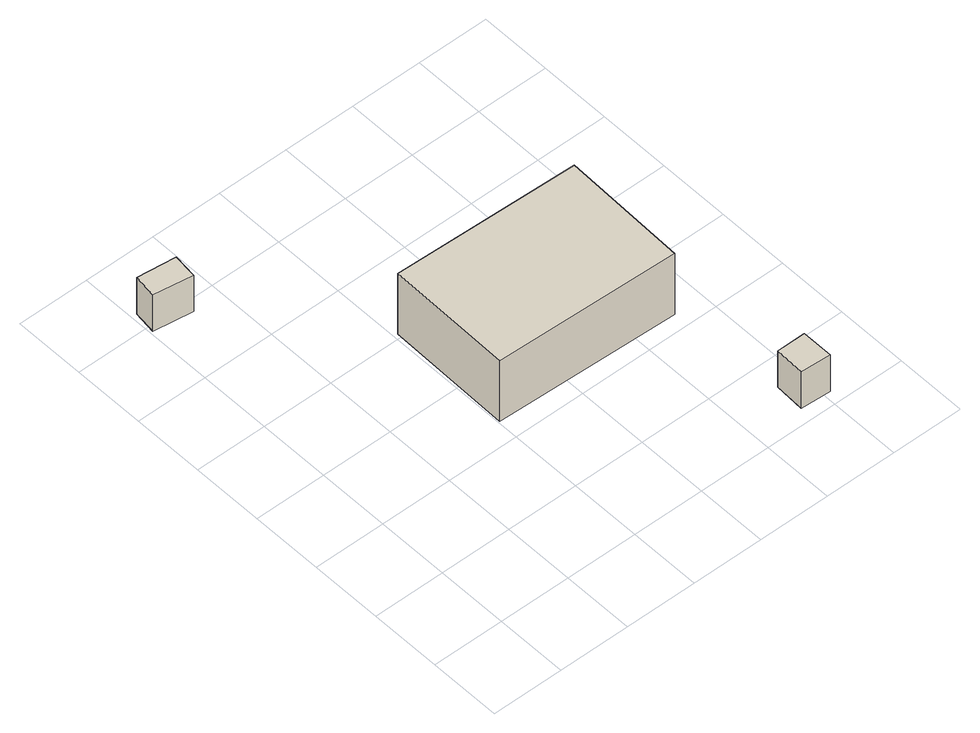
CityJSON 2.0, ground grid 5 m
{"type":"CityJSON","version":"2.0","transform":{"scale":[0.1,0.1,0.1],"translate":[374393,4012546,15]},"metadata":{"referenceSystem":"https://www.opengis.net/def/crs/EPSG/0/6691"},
"CityObjects":{
"building1":{"type":"Building","attributes":{"枝番":1,"利根川水系渡良瀬川洪水浸水想定区域（計画規模）.規模":"L1","利根川水系渡良瀬川洪水浸水想定区域（計画規模）.浸水ランク":"2","利根川水系渡良瀬川洪水浸水想定区域（計画規模）.浸水深":0.89,"利根川水系渡良瀬川洪水浸水想定区域（計画規模）.継続時間":9.1,"利根川水系渡良瀬川洪水浸水想定区域（想定最大規模）.規模":"L2","利根川水系渡良瀬川洪水浸水想定区域（想定最大規模）.浸水ランク":"2","利根川水系渡良瀬川洪水浸水想定区域（想定最大規模）.浸水深":2.52,"利根川水系渡良瀬川洪水浸水想定区域（想定最大規模）.継続時間":216.9,"利根川水系利根川洪水浸水想定区域（計画規模）.規模":"L1","利根川水系利根川洪水浸水想定区域（計画規模）.浸水ランク":"3","利根川水系利根川洪水浸水想定区域（計画規模）.浸水深":3.5,"利根川水系利根川洪水浸水想定区域（想定最大規模）.規模":"L2","利根川水系利根川洪水浸水想定区域（想定最大規模）.浸水ランク":"4","利根川水系利根川洪水浸水想定区域（想定最大規模）.浸水深":5.73,"BuildingDetails.prefecture":"10","BuildingDetails.city":"10207"},"geometry":[{"type":"Solid","lod":"1","boundaries":[[[[0,1,2,3]],[[2,4,5,3]],[[1,6,4,2]],[[0,7,6,1]],[[3,5,7,0]],[[4,6,7,5]]]]}]},
"building2":{"type":"Building","attributes":{"枝番":1,"利根川水系渡良瀬川洪水浸水想定区域（計画規模）.規模":"L1","利根川水系渡良瀬川洪水浸水想定区域（計画規模）.浸水ランク":"2","利根川水系渡良瀬川洪水浸水想定区域（計画規模）.浸水深":0.66,"利根川水系渡良瀬川洪水浸水想定区域（計画規模）.継続時間":9.1,"利根川水系渡良瀬川洪水浸水想定区域（想定最大規模）.規模":"L2","利根川水系渡良瀬川洪水浸水想定区域（想定最大規模）.浸水ランク":"2","利根川水系渡良瀬川洪水浸水想定区域（想定最大規模）.浸水深":2.31,"利根川水系渡良瀬川洪水浸水想定区域（想定最大規模）.継続時間":216.9,"利根川水系利根川洪水浸水想定区域（計画規模）.規模":"L1","利根川水系利根川洪水浸水想定区域（計画規模）.浸水ランク":"3","利根川水系利根川洪水浸水想定区域（計画規模）.浸水深":3.3,"利根川水系利根川洪水浸水想定区域（想定最大規模）.規模":"L2","利根川水系利根川洪水浸水想定区域（想定最大規模）.浸水ランク":"4","利根川水系利根川洪水浸水想定区域（想定最大規模）.浸水深":5.53,"usage":"411","measuredHeight":5.6,"BuildingDetails.prefecture":"10","BuildingDetails.city":"10207","BuildingDetails.surveyYear":2016},"geometry":[{"type":"Solid","lod":"1","boundaries":[[[[8,9,10,11]],[[10,12,13,11]],[[9,14,12,10]],[[8,15,14,9]],[[11,13,15,8]],[[12,14,15,13]]]]}]},
"building3":{"type":"Building","attributes":{"枝番":1,"利根川水系渡良瀬川洪水浸水想定区域（計画規模）.規模":"L1","利根川水系渡良瀬川洪水浸水想定区域（計画規模）.浸水ランク":"2","利根川水系渡良瀬川洪水浸水想定区域（計画規模）.浸水深":0.9,"利根川水系渡良瀬川洪水浸水想定区域（想定最大規模）.規模":"L2","利根川水系渡良瀬川洪水浸水想定区域（想定最大規模）.浸水ランク":"2","利根川水系渡良瀬川洪水浸水想定区域（想定最大規模）.浸水深":2.62,"利根川水系渡良瀬川洪水浸水想定区域（想定最大規模）.継続時間":186.2,"利根川水系利根川洪水浸水想定区域（計画規模）.規模":"L1","利根川水系利根川洪水浸水想定区域（計画規模）.浸水ランク":"3","利根川水系利根川洪水浸水想定区域（計画規模）.浸水深":3.6,"利根川水系利根川洪水浸水想定区域（想定最大規模）.規模":"L2","利根川水系利根川洪水浸水想定区域（想定最大規模）.浸水ランク":"4","利根川水系利根川洪水浸水想定区域（想定最大規模）.浸水深":5.83,"usage":"451","BuildingDetails.prefecture":"10","BuildingDetails.city":"10207","BuildingDetails.surveyYear":2016},"geometry":[{"type":"Solid","lod":"1","boundaries":[[[[16,17,18,19]],[[18,20,21,19]],[[17,22,20,18]],[[16,23,22,17]],[[19,21,23,16]],[[20,22,23,21]]]]}]}
},
"vertices":[
[2,296,6],[4,312,6],[31,309,6],[29,292,6],[31,309,36],[29,292,36],[4,312,36],[2,296,36],
[101,115,6],[103,203,6],[232,199,6],[229,111,6],[232,199,56],[229,111,56],[103,203,56],[101,115,56],
[234,10,6],[235,31,6],[255,31,6],[255,9,6],[255,31,36],[255,9,36],[235,31,36],[234,10,36]
]}
